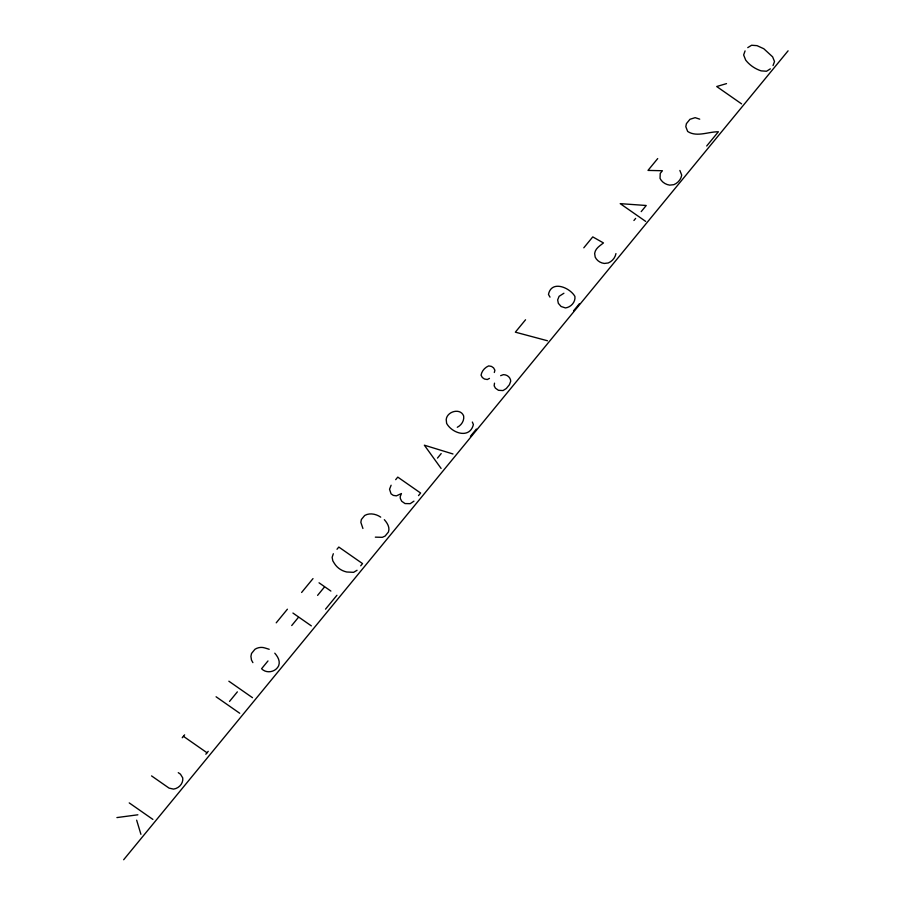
<?xml version="1.0" encoding="UTF-8"?>
<svg xmlns="http://www.w3.org/2000/svg" width="905" height="905" viewBox="0 0 905 905"><rect width="100%" height="100%" fill="white"/><g stroke="black" fill="none" stroke-linecap="round" stroke-linejoin="round"><path stroke-width="1.36" d="M494.503 383.154L494.164 385.813L495.42 388.166L498.474 390.304L503.022 390.564L506.325 388.494L509.436 384.704L510.725 381.186L510.454 379.602A8.032 7.331 -23.4 0 0 503.338 374.647L500.646 375.677M494.311 372.487L494.911 370.247L493.587 367.882L491.483 366.412L488.677 365.903A12.274 11.188 -23.4 0 0 481.053 375.19L482.354 377.532L484.447 379.003L487.286 379.534L489.458 378.392M333.323 553.736L332.135 557.367L332.825 560.874L334.364 563.385A21.482 19.593 -23.4 0 0 346.717 571.994L353.595 572.333L357.045 570.274M745.075 50.895L743.639 54.956L745.697 60.115A36.155 32.976 -23.4 0 0 761.116 70.862L766.535 71.246L770.359 68.848M773.04 65.579L774.51 61.54L772.632 56.857L763.775 48.723L757.01 45.646L751.603 45.25L747.756 47.626M391.118 485.227L389.546 489.243L391.051 493.825L393.313 495.397L396.424 495.85L401.424 493.553L400.191 496.675L400.383 498.61L401.718 501.257L405.033 503.565L410.214 503.666L413.958 501.155M583.793 247.812L592.764 236.895L603.465 242.936C599.868 245.855 595.332 248.332 594.642 253.502L595.196 257.099A12.727 11.607 -23.4 0 0 604.291 263.446L608.228 262.982A12.5 11.403 -23.4 0 0 615.943 253.592M276.217 622.832L287.405 609.201M336.999 549.267L338.809 547.05L362.532 563.589L360.71 565.806M657.709 158.579L647.991 170.411L662.437 170.74L660.231 173.421L660.039 178.409A14.084 12.851 -23.4 0 0 669.677 185.129L673.886 184.665A12.444 11.346 -23.4 0 0 681.714 175.129L679.881 170.457M182.222 737.767L184.62 734.849M301.614 592.47L313.006 578.6M525.545 319.77L515.352 332.169L547.468 340.755M395.677 479.673L397.781 477.116L420.621 493.044L418.517 495.601M229.531 701.409L237.359 691.861M291.715 625.547L298.299 617.515M317.598 595.377L324.295 587.209M267.982 660.944L261.579 668.727C266.455 673.92 275.674 672.144 278.661 665.763C280.471 661.136 277.767 656.589 274.781 653.184M437.488 458.088L441.188 453.586M633.93 220.492L635.638 218.399M641.204 211.623L646.238 205.492L620.219 203.648L645.672 221.397M205.831 754.238L208.229 751.32M325.529 609.144L336.92 595.275M706.692 145.999L718.378 131.779C708.547 131.61 696.646 137.481 687.664 131.451L685.809 126.677L686.409 123.646L689.972 119.29L695.142 117.661L699.723 119.155M470.419 436.301L476.358 429.072M573.702 310.664L579.381 303.752M123.657 859.75L788.085 50.827M457.285 427.284C461.426 425.18 464.389 420.723 463.665 415.995C460.532 407.635 446.934 411.311 446.21 419.569L446.629 423.382C452.127 433.427 469.91 439.185 473.394 424.524L472.342 422.047M563.906 293.243L559.109 296.308L557.661 299.894L558.34 303.333L561.1 306.501L565.467 307.926C570.931 307.236 575.659 302.055 574.913 296.421C569.811 287.473 551.383 279.837 548.475 294.442L550.002 297.145M726.511 83.622L716.692 86.518L741.591 103.883M116.915 817.577L137.865 814.794M375.337 537.151L382.329 537.321L385.123 536.054L388.426 532.027C390.123 527.423 387.272 523.011 384.331 519.674M452.975 453.971L424.355 445.192L441.097 468.439M269.204 649.292L264.961 647.98A11.064 10.091 -23.4 0 0 254.984 649.247L251.533 653.444L250.923 656.363L251.477 660.039L252.891 662.63M380.7 517.151C376.186 513.983 369.693 512.592 364.692 515.477L361.378 519.493L360.846 522.343L362.916 528.486M319.046 582.809L330.879 591.067M292.926 613.047L311.343 625.887M228.863 681.205L252.506 697.698M216.08 696.771L239.723 713.264M183.421 736.308L207.03 752.779M178.274 772.655L180.48 774.205L182.742 777.904L182.765 780.144A10.385 9.469 -23.4 0 1 175.887 788.515L173.534 789.103L169.054 788.108L151.554 775.902M129.234 802.905L152.888 819.41M136.655 820.179L140.92 834.32"/></g></svg>
